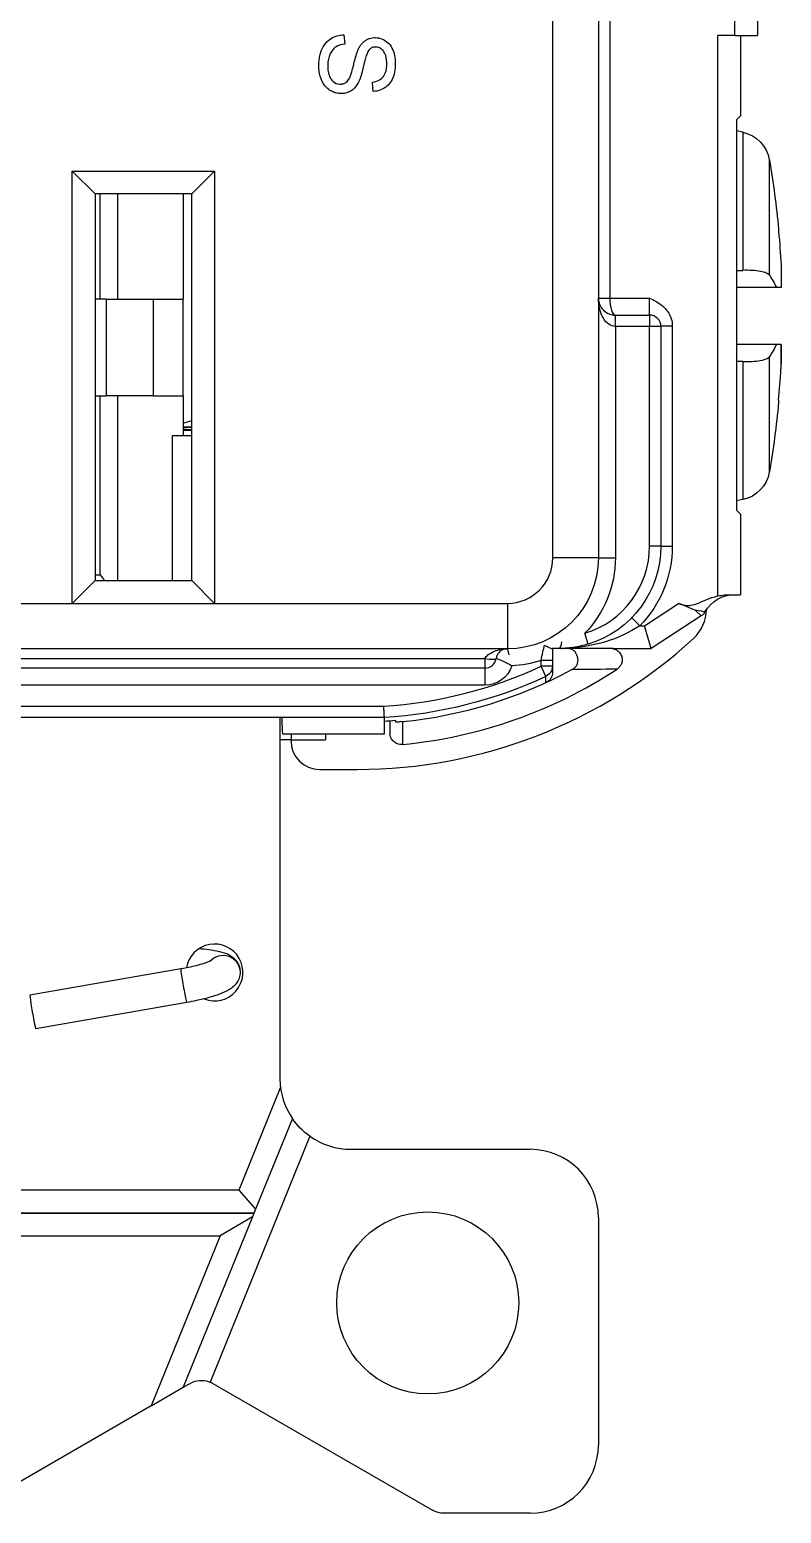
# Model space of a CAD drawing. Header units: inches. Extents: x -8 to 28.4, y -30 to 31.2.
# Drawn here: x 18.968 to 19.629, y 19.829 to 21.133 of the extents above; entities that cross this region are included whole.
import ezdxf

# ---------------------------------------------------------------- set-up
doc = ezdxf.new("R2010")
doc.units = ezdxf.units.IN
doc.header["$MEASUREMENT"] = 0
doc.layers.add('GEOMETRY', color=7, linetype='Continuous')
doc.layers.add('PSYMS', color=7, linetype='Continuous')

# ---------------------------------------------------------------- blocks, each defined once
blk = doc.blocks.new('GFRST15W')
at = {"layer": 'GEOMETRY'}
for p, q in [((1.485, 0.84), (1.485, 3.28)), ((1.485, 0.84), (1.485, 3.28)), ((1.525, 3.28), (1.525, 0.84)), ((1.525, 3.28), (1.525, 0.84)), ((1.535, 2.806), (1.535, 1.0684)), ((1.535, 2.806), (1.535, 1.0684)), ((1.645, 1.2993), (1.645, 1.3546)), ((1.645, 1.2993), (1.645, 1.3546)), ((1.665, 1.3546), (1.665, 1.2993)), ((1.665, 1.3546), (1.665, 1.2993)), ((1.3013, 1.2999), (1.302, 1.2917)), ((1.3013, 1.2999), (1.302, 1.2917)), ((1.645, 1.2993), (1.63, 1.2993)), ((1.63, 0.8065), (1.63, 1.2993)), ((1.645, 1.2993), (1.63, 1.2993)), ((1.63, 0.8065), (1.63, 1.2993)), ((1.645, 1.2993), (1.665, 1.2993)), ((1.645, 1.2993), (1.665, 1.2993)), ((1.65, 1.2993), (1.65, 1.2286)), ((1.65, 1.2993), (1.65, 1.2286)), ((1.3271, 1.2501), (1.3265, 1.2583)), ((1.3271, 1.2501), (1.3265, 1.2583)), ((1.6464, 1.225), (1.65, 1.2286)), ((1.6464, 1.225), (1.65, 1.2286)), ((1.6464, 1.225), (1.6464, 0.8818)), ((1.6464, 1.225), (1.6464, 0.8818)), ((1.652, 1.2142), (1.6464, 1.2153)), ((1.652, 1.2142), (1.652, 1.0927)), ((1.6753, 1.0885), (1.6753, 1.1899)), ((1.0825, 1.16), (1.0625, 1.18)), ((1.0625, 1.18), (1.1875, 1.18)), ((1.0625, 0.8), (1.0625, 1.18)), ((1.0825, 1.16), (1.0625, 1.18)), ((1.0625, 1.18), (1.1875, 1.18)), ((1.0625, 0.8), (1.0625, 1.18)), ((1.1675, 1.16), (1.1875, 1.18)), ((1.1675, 1.16), (1.1875, 1.18)), ((1.1875, 1.18), (1.1875, 1.0625)), ((1.1875, 1.18), (1.1875, 0.8)), ((1.1675, 1.16), (1.0825, 1.16)), ((1.0825, 1.16), (1.0825, 0.82)), ((1.1675, 1.16), (1.0825, 1.16)), ((1.0825, 1.16), (1.0825, 0.82)), ((1.0869, 1.0675), (1.0869, 1.16)), ((1.1022, 1.16), (1.1022, 1.0675)), ((1.16, 1.16), (1.16, 1.0675)), ((1.1675, 1.0425), (1.1675, 1.16)), ((1.1675, 0.82), (1.1675, 1.16)), ((1.6834, 1.1288), (1.6834, 1.1268)), ((1.6857, 1.0777), (1.6815, 1.0777)), ((1.6857, 1.0777), (1.6857, 1.0777)), ((1.0922, 1.0675), (1.0825, 1.0675)), ((1.0922, 1.0675), (1.0922, 0.9825)), ((1.0922, 1.0675), (1.1336, 1.0675)), ((1.1336, 1.0675), (1.1336, 0.9825)), ((1.1336, 1.0675), (1.16, 1.0675)), ((1.16, 0.9825), (1.16, 1.0675)), ((1.525, 1.0684), (1.535, 1.0684)), ((1.525, 1.0684), (1.535, 1.0684)), ((1.535, 1.0684), (1.57, 1.0684)), ((1.535, 1.0684), (1.57, 1.0684)), ((1.57, 1.0534), (1.57, 1.0684)), ((1.57, 1.0534), (1.57, 1.0684)), ((1.572, 1.0629), (1.572, 1.0629)), ((1.54, 1.0434), (1.54, 1.0534)), ((1.54, 1.0534), (1.57, 1.0534)), ((1.54, 1.0434), (1.54, 1.0534)), ((1.54, 1.0534), (1.57, 1.0534)), ((1.57, 1.0534), (1.57, 1.0434)), ((1.57, 1.0534), (1.57, 1.0434)), ((1.58, 1.0439), (1.59, 1.0439)), ((1.58, 1.0439), (1.58, 1.0434)), ((1.58, 1.0439), (1.59, 1.0439)), ((1.58, 1.0439), (1.58, 1.0434)), ((1.59, 1.0439), (1.59, 0.8503)), ((1.59, 1.0439), (1.59, 0.8503)), ((1.54, 1.0434), (1.54, 0.84)), ((1.57, 1.0434), (1.54, 1.0434)), ((1.54, 1.0434), (1.54, 0.84)), ((1.57, 1.0434), (1.54, 1.0434)), ((1.58, 1.0434), (1.57, 1.0434)), ((1.57, 0.8503), (1.57, 1.0434)), ((1.58, 1.0434), (1.57, 1.0434)), ((1.57, 0.8503), (1.57, 1.0434)), ((1.58, 1.0434), (1.58, 0.8503)), ((1.58, 1.0434), (1.58, 0.8503)), ((1.6815, 1.0277), (1.6857, 1.0277)), ((1.652, 1.0126), (1.652, 0.8912)), ((1.6753, 0.9154), (1.6753, 1.0168)), ((1.6855, 1.0076), (1.6855, 1.0076)), ((1.0825, 0.9825), (1.0922, 0.9825)), ((1.0869, 0.825), (1.0869, 0.9825)), ((1.1336, 0.9825), (1.0922, 0.9825)), ((1.1022, 0.9825), (1.1022, 0.82)), ((1.1336, 0.9825), (1.16, 0.9825)), ((1.16, 0.9825), (1.16, 0.9475)), ((1.6834, 0.9785), (1.6834, 0.9765)), ((1.16, 0.9583), (1.1675, 0.9606)), ((1.1675, 0.9548), (1.16, 0.9548)), ((1.16, 0.9548), (1.1675, 0.9548)), ((1.1632, 0.9528), (1.16, 0.953)), ((1.16, 0.9528), (1.1675, 0.9528)), ((1.16, 0.9522), (1.1675, 0.9518)), ((1.1505, 0.82), (1.1505, 0.9475)), ((1.1505, 0.9475), (1.1675, 0.9475)), ((1.1505, 0.82), (1.1505, 0.9475)), ((1.1505, 0.9475), (1.1675, 0.9475)), ((1.1675, 0.82), (1.1675, 0.9475)), ((1.1875, 0.9275), (1.1875, 0.8)), ((1.652, 0.8912), (1.6464, 0.89)), ((1.65, 0.8783), (1.6464, 0.8818)), ((1.65, 0.8783), (1.6464, 0.8818)), ((1.65, 0.8783), (1.65, 0.8076)), ((1.65, 0.8783), (1.65, 0.8076)), ((1.58, 0.8503), (1.57, 0.8503)), ((1.58, 0.8503), (1.57, 0.8503)), ((1.58, 0.8503), (1.59, 0.8503)), ((1.58, 0.8503), (1.59, 0.8503)), ((1.525, 0.84), (1.485, 0.84)), ((1.525, 0.84), (1.485, 0.84)), ((1.525, 0.84), (1.54, 0.84)), ((1.525, 0.84), (1.54, 0.84)), ((1.0825, 0.825), (1.0869, 0.825)), ((1.0625, 0.8), (1.0825, 0.82)), ((1.0625, 0.8), (1.0825, 0.82)), ((1.0825, 0.82), (1.1675, 0.82)), ((1.0825, 0.82), (1.1675, 0.82)), ((1.1875, 0.8), (1.1675, 0.82)), ((1.1875, 0.8), (1.1675, 0.82)), ((0.305, 0.8), (1.0625, 0.8)), ((0.305, 0.8), (1.0625, 0.8)), ((1.0625, 0.8), (1.1875, 0.8)), ((1.0625, 0.8), (1.1875, 0.8)), ((1.1875, 0.8), (1.445, 0.8)), ((1.1875, 0.8), (1.445, 0.8)), ((1.445, 0.8), (1.445, 0.76)), ((1.445, 0.8), (1.445, 0.76)), ((1.5654, 0.7803), (1.5955, 0.7999)), ((1.5654, 0.7803), (1.5955, 0.7999)), ((1.6412, 0.8076), (1.65, 0.8076)), ((1.6412, 0.8076), (1.65, 0.8076)), ((1.5543, 0.7873), (1.5614, 0.7803)), ((1.5543, 0.7873), (1.5614, 0.7803)), ((1.6155, 0.789), (1.5714, 0.7603)), ((1.6155, 0.789), (1.5714, 0.7603)), ((1.61, 0.7939), (1.6155, 0.789)), ((1.61, 0.7939), (1.6155, 0.789)), ((1.5159, 0.7641), (1.513, 0.7737)), ((1.5159, 0.7641), (1.513, 0.7737)), ((1.5614, 0.7803), (1.5654, 0.7803)), ((1.5614, 0.7803), (1.5654, 0.7803)), ((1.5714, 0.7603), (1.5654, 0.7803)), ((1.5714, 0.7603), (1.5654, 0.7803)), ((1.445, 0.76), (0.305, 0.76)), ((1.445, 0.76), (0.305, 0.76)), ((1.4846, 0.7603), (1.4846, 0.7497)), ((1.4846, 0.7603), (1.4846, 0.7497)), ((1.4983, 0.7603), (1.4925, 0.7603)), ((1.4983, 0.7603), (1.4925, 0.7603)), ((1.4947, 0.7604), (1.4949, 0.7604)), ((1.4983, 0.7603), (1.4983, 0.7605)), ((1.4983, 0.7603), (1.4983, 0.7605)), ((1.5381, 0.7603), (1.4983, 0.7603)), ((1.5381, 0.7603), (1.4983, 0.7603)), ((1.5381, 0.7603), (1.5714, 0.7603)), ((1.5381, 0.7603), (1.5714, 0.7603)), ((1.5714, 0.7603), (1.5714, 0.7603)), ((1.5714, 0.7603), (1.5714, 0.7603)), ((0.3248, 0.7515), (1.4252, 0.7515)), ((0.3248, 0.7515), (1.4252, 0.7515)), ((1.4252, 0.7515), (1.4252, 0.743)), ((1.4252, 0.7515), (1.4252, 0.743)), ((1.4846, 0.7497), (1.4746, 0.7497)), ((1.4746, 0.7448), (1.4746, 0.7497)), ((1.4846, 0.7497), (1.4746, 0.7497)), ((1.4746, 0.7448), (1.4746, 0.7497)), ((1.4846, 0.7448), (1.4746, 0.7448)), ((1.4789, 0.7358), (1.4746, 0.7448)), ((1.4846, 0.7448), (1.4746, 0.7448)), ((1.4789, 0.7358), (1.4746, 0.7448)), ((1.4846, 0.7497), (1.4846, 0.7448)), ((1.4846, 0.7497), (1.4846, 0.7448)), ((1.4252, 0.743), (0.3248, 0.743)), ((1.4252, 0.743), (0.3248, 0.743)), ((1.4252, 0.743), (1.4252, 0.728)), ((1.4252, 0.743), (1.4252, 0.728)), ((1.4252, 0.728), (0.3248, 0.728)), ((1.4252, 0.728), (0.3248, 0.728)), ((0.4137, 0.7096), (1.336, 0.7096)), ((0.4137, 0.7096), (1.336, 0.7096)), ((1.3366, 0.6996), (0.4137, 0.6996)), ((1.3366, 0.6996), (0.4137, 0.6996)), ((1.245, 0.6996), (1.245, 0.3825)), ((1.3366, 0.6996), (1.3366, 0.685)), ((1.3366, 0.6996), (1.3366, 0.685)), ((1.3418, 0.6966), (1.3418, 0.6859)), ((1.3466, 0.697), (1.3466, 0.6958)), ((1.3466, 0.697), (1.3466, 0.6958)), ((1.3528, 0.696), (1.3528, 0.696)), ((1.2549, 0.68), (1.245, 0.68)), ((1.3366, 0.685), (1.2477, 0.685)), ((1.3366, 0.685), (1.2477, 0.685)), ((1.2548, 0.679), (1.2548, 0.68)), ((1.2549, 0.685), (1.2549, 0.68)), ((1.2549, 0.68), (1.285, 0.68)), ((1.285, 0.685), (1.285, 0.68)), ((1.2798, 0.654), (1.313, 0.654)), ((1.158, 0.4786), (1.0253, 0.4555)), ((1.1631, 0.449), (1.0304, 0.426)), ((1.2455, 0.3745), (1.2088, 0.284)), ((1.256, 0.3471), (1.2236, 0.2673)), ((1.2713, 0.3316), (1.1836, 0.1154)), ((1.3075, 0.32), (1.465, 0.32)), ((1.2088, 0.284), (0.5412, 0.284)), ((1.2088, 0.284), (1.2236, 0.2673)), ((1.2223, 0.264), (0.5277, 0.264)), ((0.5277, 0.264), (1.2223, 0.264)), ((1.2236, 0.2673), (1.2209, 0.2607)), ((1.2209, 0.2607), (1.1601, 0.1108)), ((1.2209, 0.2607), (1.1926, 0.244)), ((1.525, 0.26), (1.525, 0.06)), ((0.5574, 0.244), (1.1926, 0.244)), ((1.1926, 0.244), (1.1319, 0.0945)), ((1.1319, 0.0945), (1.1601, 0.1108)), ((1.1601, 0.1108), (1.166, 0.1142)), ((1.186, 0.1142), (1.3792, 0.0027)), ((1.1319, 0.0945), (0.9682, 0)), ((1.465, 0), (1.3892, 0))]:
    blk.add_line(p, q, dxfattribs=at)
blk.add_circle((1.375, 0.185), 0.08, dxfattribs=at)
at = {"layer": 'GEOMETRY', "extrusion": (0, 0, -1)}
for centre, radius, start, end in [((-1.6457, 1.1848), 0.03, 102, 170.2707), ((-0.875, 1.0527), 0.812, 170.2707, 174.6183), ((-0.875, 1.0527), 0.812, 185.3817, 189.7293), ((-1.6457, 0.9205), 0.03, 189.7293, 258), ((-1.49, 0.8503), 0.09, 180, 253.2735), ((-1.49, 0.8503), 0.09, 180, 253.2735), ((-1.49, 0.8503), 0.1, 180, 224.4395), ((-1.49, 0.8503), 0.1, 180, 224.4395), ((-1.445, 0.84), 0.08, 180, 270), ((-1.445, 0.84), 0.08, 180, 270), ((-1.445, 0.84), 0.095, 180, 224.2711), ((-1.445, 0.84), 0.095, 180, 224.2711), ((-1.6447, 0.7776), 0.03, 29.7673, 90), ((-1.6447, 0.7776), 0.03, 29.7673, 90), ((-1.61, 0.7974), 0.01, 209.7673, 236.878), ((-1.61, 0.7974), 0.01, 209.7673, 236.878), ((-1.4925, 0.7503), 0.01, 88.5853, 90.0382), ((-1.4925, 0.7503), 0.01, 88.5853, 90.0382), ((-1.4252, 0.753), 0.025, 198.4654, 270), ((-1.4252, 0.753), 0.025, 198.4654, 270), ((-1.445, 0.84), 0.095, 251.8142, 267.6236), ((-1.445, 0.84), 0.095, 251.8142, 267.6236), ((-1.4746, 0.7448), 0.01, 180.0034, 244.9702), ((-1.4746, 0.7448), 0.01, 180.0034, 244.9702), ((-1.313, 1.091), 0.3921, 244.9702, 266.5461), ((-1.313, 1.091), 0.3921, 244.9702, 266.5461), ((-1.313, 1.091), 0.3955, 265.1287, 266.5758), ((-1.313, 1.091), 0.3955, 265.1287, 266.5758), ((-1.3075, 0.3825), 0.0625, 305.4179, 325.4927), ((-1.176, 0.0969), 0.02, 60, 112.1835), ((-1.176, 0.0969), 0.02, 112.1835, 120), ((-1.3892, 0.02), 0.02, 270, 300)]:
    blk.add_arc(centre, radius, start, end, dxfattribs=at)
at = {"layer": 'GEOMETRY'}
for centre, radius, start, end in [((1.57, 1.0434), 0.01, 0, 90), ((1.57, 1.0434), 0.01, 0, 90), ((1.49, 0.8503), 0.08, 286.7265, 0), ((1.49, 0.8503), 0.08, 286.7265, 0), ((1.445, 0.84), 0.04, 270, 0), ((1.445, 0.84), 0.04, 270, 0), ((1.585, 0.795), 0.035, 312.5798, 359.27), ((1.313, 1.091), 0.437, 270, 312.5798), ((1.313, 1.091), 0.3821, 273.454, 295.0298), ((1.313, 1.091), 0.3821, 273.454, 295.0298), ((1.4252, 0.753), 0.01, 270, 351.3731), ((1.4252, 0.753), 0.01, 270, 351.3731), ((1.313, 1.091), 0.417, 275.4692, 303.2131), ((1.313, 1.091), 0.397, 275.754, 298.3737), ((1.313, 1.091), 0.397, 275.7527, 275.754), ((1.313, 1.091), 0.397, 275.7527, 275.754), ((1.2798, 0.679), 0.025, 180, 270), ((1.1875, 0.4755), 0.025, 248.5552, 170.8708), ((1.3075, 0.3825), 0.0625, 180, 187.3918), ((1.3075, 0.3825), 0.0625, 187.3918, 214.5073), ((1.3075, 0.3825), 0.0625, 234.5821, 270), ((1.465, 0.26), 0.06, 0, 90), ((1.465, 0.06), 0.06, 270, 0)]:
    blk.add_arc(centre, radius, start, end, dxfattribs=at)
at = {"layer": 'GEOMETRY', "extrusion": (0, 0, -1)}
for centre, major_axis, ratio, start_param, end_param in [((0.8769, 1.0521), (-0.2226, -0.7803), 0.997983, 4.342782, 4.378705), ((0.8744, 1.0692), (0.8111, 0.03), 0.706864, 0.0026, 0.0376), ((-5.2045, 1.0927), (-31.9396, 0.0032), 0.000459, 4.495091, 4.496214), ((-5.2048, 1.0127), (31.9414, 0.0032), 0.000459, 4.928564, 4.929686), ((0.8744, 1.0369), (0.811, -0.0316), 0.739718, 6.246035, 6.281916), ((1.49, 0.7703), (0, -0.01), 0.285521, 5.128771, 6.283185), ((1.49, 0.7703), (0, -0.01), 0.285521, 5.128771, 6.283185), ((1.4983, 0.7506), (-0.00083, 0.00997), 0.495153, 0, 0.167237), ((1.4983, 0.7506), (-0.00083, 0.00997), 0.495153, 0, 0.167237), ((1.2477, 0.705), (0, -0.02), 0.034921, 0, 1.299647), ((1.2477, 0.705), (0, -0.02), 0.034921, 0, 1.299647), ((1.195, 0.4758), (0.015, 0), 0.984808, 3.841026, 6.283185)]:
    blk.add_ellipse(centre, major_axis=major_axis, ratio=ratio, start_param=start_param, end_param=end_param, dxfattribs=at)
at = {"layer": 'GEOMETRY'}
for centre, major_axis, ratio, start_param, end_param in [((0.8744, 1.0361), (0.8111, -0.03), 0.706864, 0.0026, 0.0376), ((0.8769, 1.0532), (-0.2226, 0.7803), 0.997983, 4.342782, 4.376903), ((1.4252, 0.753), (0.00989, -0.0015), 0.14834, 4.734891, 6.283185), ((1.4252, 0.753), (0.00989, -0.0015), 0.14834, 4.734891, 6.283185), ((1.1605, 0.4638), (-0.0026, 0.0148), 0.030154, 0, 3.141593), ((1.0278, 0.4407), (-0.0026, 0.0148), 0.030154, 0, 3.141593)]:
    blk.add_ellipse(centre, major_axis=major_axis, ratio=ratio, start_param=start_param, end_param=end_param, dxfattribs=at)
for points, knots in [([(1.3265, 1.2583), (1.3286, 1.2585), (1.3323, 1.2596), (1.3363, 1.2628), (1.3382, 1.267), (1.3389, 1.2713), (1.339, 1.2752), (1.3387, 1.2786), (1.3379, 1.2826), (1.3359, 1.2862), (1.3332, 1.2882), (1.3309, 1.289), (1.3282, 1.2892), (1.3258, 1.2886), (1.3239, 1.2871), (1.3226, 1.2856), (1.3213, 1.2827), (1.3202, 1.2791), (1.3193, 1.2757), (1.3183, 1.2716), (1.3168, 1.2654), (1.3153, 1.2605), (1.3139, 1.2577), (1.3124, 1.255), (1.3102, 1.2523), (1.306, 1.2492), (1.301, 1.2479), (1.2954, 1.2483), (1.2915, 1.2495), (1.2877, 1.2518), (1.2835, 1.2558), (1.2806, 1.2617), (1.2793, 1.2684), (1.2792, 1.2741), (1.2797, 1.2792), (1.2809, 1.2852), (1.2838, 1.2913), (1.2874, 1.2949), (1.2896, 1.2963)], [0, 0, 0, 0, 0.03125, 0.0625, 0.09375, 0.109375, 0.125, 0.140625, 0.15625, 0.1875, 0.21875, 0.234375, 0.25, 0.28125, 0.296875, 0.3125, 0.328125, 0.34375, 0.351562, 0.359375, 0.375, 0.40625, 0.421875, 0.4375, 0.46875, 0.5, 0.5625, 0.59375, 0.625, 0.65625, 0.6875, 0.75, 0.78125, 0.8125, 0.84375, 0.875, 0.9375, 1, 1, 1, 1]), ([(1.3265, 1.2583), (1.3286, 1.2585), (1.3323, 1.2596), (1.3363, 1.2628), (1.3382, 1.267), (1.3389, 1.2713), (1.339, 1.2752), (1.3387, 1.2786), (1.3379, 1.2826), (1.3359, 1.2862), (1.3332, 1.2882), (1.3309, 1.289), (1.3282, 1.2892), (1.3258, 1.2886), (1.3239, 1.2871), (1.3226, 1.2856), (1.3213, 1.2827), (1.3202, 1.2791), (1.3193, 1.2757), (1.3183, 1.2716), (1.3168, 1.2654), (1.3153, 1.2605), (1.3139, 1.2577), (1.3124, 1.255), (1.3102, 1.2523), (1.306, 1.2492), (1.301, 1.2479), (1.2954, 1.2483), (1.2915, 1.2495), (1.2877, 1.2518), (1.2835, 1.2558), (1.2806, 1.2617), (1.2793, 1.2684), (1.2792, 1.2741), (1.2797, 1.2792), (1.2809, 1.2852), (1.2838, 1.2913), (1.2874, 1.2949), (1.2896, 1.2963)], [0, 0, 0, 0, 0.03125, 0.0625, 0.09375, 0.109375, 0.125, 0.140625, 0.15625, 0.1875, 0.21875, 0.234375, 0.25, 0.28125, 0.296875, 0.3125, 0.328125, 0.34375, 0.351562, 0.359375, 0.375, 0.40625, 0.421875, 0.4375, 0.46875, 0.5, 0.5625, 0.59375, 0.625, 0.65625, 0.6875, 0.75, 0.78125, 0.8125, 0.84375, 0.875, 0.9375, 1, 1, 1, 1]), ([(1.302, 1.2917), (1.299, 1.2914), (1.2952, 1.2902), (1.2917, 1.2872), (1.2894, 1.2839), (1.2878, 1.2796), (1.287, 1.2749), (1.287, 1.2697), (1.2878, 1.2652), (1.2895, 1.2613), (1.2925, 1.2577), (1.2965, 1.2561), (1.3007, 1.2566), (1.3042, 1.2583), (1.3062, 1.2612), (1.3072, 1.264)], [0, 0, 0, 0, 0.125, 0.1875, 0.25, 0.3125, 0.375, 0.4375, 0.5, 0.5625, 0.625, 0.75, 0.8125, 0.875, 1, 1, 1, 1]), ([(1.302, 1.2917), (1.299, 1.2914), (1.2952, 1.2902), (1.2917, 1.2872), (1.2894, 1.2839), (1.2878, 1.2796), (1.287, 1.2749), (1.287, 1.2697), (1.2878, 1.2652), (1.2895, 1.2613), (1.2925, 1.2577), (1.2965, 1.2561), (1.3007, 1.2566), (1.3042, 1.2583), (1.3062, 1.2612), (1.3072, 1.264)], [0, 0, 0, 0, 0.125, 0.1875, 0.25, 0.3125, 0.375, 0.4375, 0.5, 0.5625, 0.625, 0.75, 0.8125, 0.875, 1, 1, 1, 1]), ([(1.3072, 1.264), (1.3075, 1.2648), (1.3082, 1.267), (1.3094, 1.2716), (1.3106, 1.2766), (1.3115, 1.2801), (1.3124, 1.283), (1.3133, 1.2855), (1.3141, 1.2875), (1.3152, 1.2895), (1.3167, 1.2917), (1.3187, 1.2938), (1.3218, 1.296), (1.3261, 1.2975), (1.332, 1.2974), (1.3374, 1.2952), (1.3421, 1.2912), (1.3451, 1.2852), (1.3466, 1.2782), (1.3465, 1.2702), (1.3451, 1.2634), (1.3423, 1.2576), (1.3382, 1.2535), (1.333, 1.2508), (1.3292, 1.2501), (1.3271, 1.2501)], [0, 0, 0, 0, 0.03125, 0.0625, 0.078125, 0.09375, 0.109375, 0.125, 0.140625, 0.15625, 0.1875, 0.21875, 0.25, 0.3125, 0.375, 0.4375, 0.5, 0.5625, 0.625, 0.6875, 0.75, 0.8125, 0.875, 0.9375, 1, 1, 1, 1]), ([(1.3072, 1.264), (1.3075, 1.2648), (1.3082, 1.267), (1.3094, 1.2716), (1.3106, 1.2766), (1.3115, 1.2801), (1.3124, 1.283), (1.3133, 1.2855), (1.3141, 1.2875), (1.3152, 1.2895), (1.3167, 1.2917), (1.3187, 1.2938), (1.3218, 1.296), (1.3261, 1.2975), (1.332, 1.2974), (1.3374, 1.2952), (1.3421, 1.2912), (1.3451, 1.2852), (1.3466, 1.2782), (1.3465, 1.2702), (1.3451, 1.2634), (1.3423, 1.2576), (1.3382, 1.2535), (1.333, 1.2508), (1.3292, 1.2501), (1.3271, 1.2501)], [0, 0, 0, 0, 0.03125, 0.0625, 0.078125, 0.09375, 0.109375, 0.125, 0.140625, 0.15625, 0.1875, 0.21875, 0.25, 0.3125, 0.375, 0.4375, 0.5, 0.5625, 0.625, 0.6875, 0.75, 0.8125, 0.875, 0.9375, 1, 1, 1, 1]), ([(1.6753, 1.0885), (1.6748, 1.0892), (1.6739, 1.0898), (1.6712, 1.091), (1.6695, 1.0915), (1.6652, 1.0922), (1.6627, 1.0925), (1.6574, 1.0928), (1.6548, 1.0928), (1.652, 1.0927)], [0.00000099, 0.00000099, 0.00000099, 0.00000099, 0.02221322, 0.02221322, 0.04549559, 0.04549559, 0.06937831, 0.06937831, 0.09113836, 0.09113836, 0.09113836, 0.09113836]), ([(1.6753, 1.0885), (1.6765, 1.0868), (1.6776, 1.085), (1.6787, 1.0832), (1.6797, 1.0814), (1.6806, 1.0795), (1.6815, 1.0777)], [0.0000002, 0.0000002, 0.0000002, 0.0000002, 0.4997995, 0.4997995, 0.4997995, 1, 1, 1, 1]), ([(1.525, 1.0684), (1.525, 1.0674), (1.5251, 1.0663), (1.5256, 1.0643), (1.5259, 1.0633), (1.527, 1.0608), (1.5279, 1.0593), (1.5294, 1.0578)], [0, 0, 0, 0, 0.01452418, 0.01452418, 0.02887248, 0.02887248, 0.05389287, 0.05389287, 0.05389287, 0.05389287]), ([(1.54, 1.0434), (1.5361, 1.0434), (1.5322, 1.0461), (1.5294, 1.0507), (1.5266, 1.0554), (1.525, 1.0619), (1.525, 1.0684)], [-1, -1, -1, -1, -0.5, -0.5, -0.5, 0, 0, 0, 0]), ([(1.525, 1.0684), (1.525, 1.0674), (1.5251, 1.0663), (1.5256, 1.0643), (1.5259, 1.0633), (1.527, 1.0608), (1.5279, 1.0593), (1.5294, 1.0578)], [0, 0, 0, 0, 0.01452418, 0.01452418, 0.02887248, 0.02887248, 0.05389287, 0.05389287, 0.05389287, 0.05389287]), ([(1.54, 1.0434), (1.5361, 1.0434), (1.5322, 1.0461), (1.5294, 1.0507), (1.5266, 1.0554), (1.525, 1.0619), (1.525, 1.0684)], [-1, -1, -1, -1, -0.5, -0.5, -0.5, 0, 0, 0, 0]), ([(1.5294, 1.0578), (1.5294, 1.0578), (1.5294, 1.0578), (1.5294, 1.0578), (1.5316, 1.0556), (1.5344, 1.0542), (1.5374, 1.0536)], [-0.5000013, -0.5000013, -0.5000013, -0.5000013, -0.5, -0.5, -0.5, -0.1096097, -0.1096097, -0.1096097, -0.1096097]), ([(1.5294, 1.0578), (1.5294, 1.0578), (1.5294, 1.0578), (1.5294, 1.0578), (1.5316, 1.0556), (1.5344, 1.0542), (1.5374, 1.0536)], [-0.5000013, -0.5000013, -0.5000013, -0.5000013, -0.5, -0.5, -0.5, -0.1096097, -0.1096097, -0.1096097, -0.1096097]), ([(1.535, 1.0684), (1.535, 1.0645), (1.5355, 1.0606), (1.5365, 1.0578), (1.5374, 1.055), (1.5387, 1.0534), (1.54, 1.0534)], [-1, -1, -1, -1, -0.5, -0.5, -0.5, 0, 0, 0, 0]), ([(1.535, 1.0684), (1.535, 1.0645), (1.5355, 1.0606), (1.5365, 1.0578), (1.5374, 1.055), (1.5387, 1.0534), (1.54, 1.0534)], [-1, -1, -1, -1, -0.5, -0.5, -0.5, 0, 0, 0, 0]), ([(1.57, 1.0684), (1.5737, 1.0666), (1.5774, 1.0646), (1.5806, 1.0621), (1.5818, 1.0612), (1.5829, 1.0602), (1.5839, 1.0591), (1.5846, 1.0583), (1.5853, 1.0574), (1.5859, 1.0566), (1.5872, 1.0546), (1.5883, 1.0524), (1.589, 1.0502), (1.5897, 1.0482), (1.59, 1.046), (1.59, 1.0439)], [0, 0, 0, 0, 0.369288, 0.369288, 0.369288, 0.499995, 0.499995, 0.499995, 0.597387, 0.597387, 0.597387, 0.810849, 0.810849, 0.810849, 1, 1, 1, 1]), ([(1.57, 1.0684), (1.5737, 1.0666), (1.5774, 1.0646), (1.5806, 1.0621), (1.5818, 1.0612), (1.5829, 1.0602), (1.5839, 1.0591), (1.5846, 1.0583), (1.5853, 1.0574), (1.5859, 1.0566), (1.5872, 1.0546), (1.5883, 1.0524), (1.589, 1.0502), (1.5897, 1.0482), (1.59, 1.046), (1.59, 1.0439)], [0, 0, 0, 0, 0.369288, 0.369288, 0.369288, 0.499995, 0.499995, 0.499995, 0.597387, 0.597387, 0.597387, 0.810849, 0.810849, 0.810849, 1, 1, 1, 1]), ([(1.6815, 1.0276), (1.6806, 1.0258), (1.6797, 1.0239), (1.6787, 1.0221), (1.6776, 1.0203), (1.6765, 1.0186), (1.6753, 1.0168)], [0, 0, 0, 0, 0.4998004, 0.4998004, 0.4998004, 0.9999998, 0.9999998, 0.9999998, 0.9999998]), ([(1.652, 1.0126), (1.6547, 1.0126), (1.6574, 1.0126), (1.6627, 1.0128), (1.6652, 1.0131), (1.6695, 1.0139), (1.6712, 1.0144), (1.6739, 1.0155), (1.6748, 1.0161), (1.6753, 1.0168)], [0.00006182, 0.00006182, 0.00006182, 0.00006182, 0.02176205, 0.02176205, 0.04556629, 0.04556629, 0.06892662, 0.06892662, 0.09120464, 0.09120464, 0.09120464, 0.09120464]), ([(1.5955, 0.7999), (1.5965, 0.7995), (1.5975, 0.7992), (1.5996, 0.7986), (1.6006, 0.7984), (1.6031, 0.798), (1.6046, 0.7981), (1.6083, 0.7986), (1.6106, 0.7993), (1.6152, 0.8012), (1.6176, 0.8023), (1.6231, 0.8045), (1.6264, 0.8056), (1.63, 0.8065)], [0.00000137, 0.00000137, 0.00000137, 0.00000137, 0.00807656, 0.00807656, 0.01617729, 0.01617729, 0.02751301, 0.02751301, 0.04481838, 0.04481838, 0.06111585, 0.06111585, 0.07877201, 0.07877201, 0.07877201, 0.07877201]), ([(1.5955, 0.7999), (1.5965, 0.7995), (1.5975, 0.7992), (1.5996, 0.7986), (1.6006, 0.7984), (1.6031, 0.798), (1.6046, 0.7981), (1.6083, 0.7986), (1.6106, 0.7993), (1.6152, 0.8012), (1.6176, 0.8023), (1.6231, 0.8045), (1.6264, 0.8056), (1.63, 0.8065)], [0.00000137, 0.00000137, 0.00000137, 0.00000137, 0.00807656, 0.00807656, 0.01617729, 0.01617729, 0.02751301, 0.02751301, 0.04481838, 0.04481838, 0.06111585, 0.06111585, 0.07877201, 0.07877201, 0.07877201, 0.07877201]), ([(1.63, 0.8065), (1.632, 0.8069), (1.634, 0.8072), (1.6378, 0.8075), (1.6396, 0.8076), (1.6412, 0.8076)], [-0.03044725, -0.03044725, -0.03044725, -0.03044725, -0.01492226, -0.01492226, 0, 0, 0, 0]), ([(1.63, 0.8065), (1.632, 0.8069), (1.634, 0.8072), (1.6378, 0.8075), (1.6396, 0.8076), (1.6412, 0.8076)], [-0.03044725, -0.03044725, -0.03044725, -0.03044725, -0.01492226, -0.01492226, 0, 0, 0, 0]), ([(1.5614, 0.7803), (1.5524, 0.7742), (1.542, 0.7695), (1.5313, 0.7662), (1.5206, 0.763), (1.5093, 0.7611), (1.4983, 0.7605)], [-1, -1, -1, -1, -0.5, -0.5, -0.5, 0, 0, 0, 0]), ([(1.5614, 0.7803), (1.5524, 0.7742), (1.542, 0.7695), (1.5313, 0.7662), (1.5206, 0.763), (1.5093, 0.7611), (1.4983, 0.7605)], [-1, -1, -1, -1, -0.5, -0.5, -0.5, 0, 0, 0, 0]), ([(1.4252, 0.7515), (1.4252, 0.7515), (1.4252, 0.7515), (1.4255, 0.7522), (1.4259, 0.7527), (1.4268, 0.7537), (1.4274, 0.7542), (1.429, 0.7555), (1.4305, 0.7564), (1.436, 0.759), (1.44, 0.76), (1.4449, 0.76), (1.445, 0.76), (1.445, 0.76)], [-0.00018146, -0.00018146, -0.00018146, -0.00018146, 0, 0, 0.00506557, 0.00506557, 0.01080327, 0.01080327, 0.02206059, 0.02206059, 0.04553832, 0.04553832, 0.04575526, 0.04575526, 0.04575526, 0.04575526]), ([(1.4252, 0.7515), (1.4252, 0.7515), (1.4252, 0.7515), (1.4255, 0.7522), (1.4259, 0.7527), (1.4268, 0.7537), (1.4274, 0.7542), (1.429, 0.7555), (1.4305, 0.7564), (1.436, 0.759), (1.44, 0.76), (1.4449, 0.76), (1.445, 0.76), (1.445, 0.76)], [-0.00018146, -0.00018146, -0.00018146, -0.00018146, 0, 0, 0.00506557, 0.00506557, 0.01080327, 0.01080327, 0.02206059, 0.02206059, 0.04553832, 0.04553832, 0.04575526, 0.04575526, 0.04575526, 0.04575526]), ([(1.445, 0.76), (1.445, 0.76), (1.445, 0.76), (1.4424, 0.76), (1.44, 0.759), (1.4373, 0.7564), (1.4366, 0.7555), (1.4359, 0.7542), (1.4357, 0.7537), (1.4354, 0.7527), (1.4352, 0.7522), (1.4351, 0.7515), (1.4351, 0.7515), (1.4351, 0.7515)], [-0.00038322, -0.00038322, -0.00038322, -0.00038322, 0, 0, 0.04147346, 0.04147346, 0.06135954, 0.06135954, 0.0714952, 0.0714952, 0.08044353, 0.08044353, 0.08076407, 0.08076407, 0.08076407, 0.08076407]), ([(1.445, 0.76), (1.445, 0.76), (1.445, 0.76), (1.4424, 0.76), (1.44, 0.759), (1.4373, 0.7564), (1.4366, 0.7555), (1.4359, 0.7542), (1.4357, 0.7537), (1.4354, 0.7527), (1.4352, 0.7522), (1.4351, 0.7515), (1.4351, 0.7515), (1.4351, 0.7515)], [-0.00038322, -0.00038322, -0.00038322, -0.00038322, 0, 0, 0.04147346, 0.04147346, 0.06135954, 0.06135954, 0.0714952, 0.0714952, 0.08044353, 0.08044353, 0.08076407, 0.08076407, 0.08076407, 0.08076407]), ([(1.445, 0.76), (1.445, 0.76), (1.4455, 0.7579), (1.4462, 0.7551), (1.4463, 0.7549), (1.4463, 0.7548), (1.4463, 0.7547)], [-1, -1, -1, -1, -0.5, -0.5, -0.5, -0.4785224, -0.4785224, -0.4785224, -0.4785224]), ([(1.445, 0.76), (1.445, 0.76), (1.4455, 0.7579), (1.4462, 0.7551), (1.4463, 0.7549), (1.4463, 0.7548), (1.4463, 0.7547)], [-1, -1, -1, -1, -0.5, -0.5, -0.5, -0.4785224, -0.4785224, -0.4785224, -0.4785224]), ([(1.4777, 0.7632), (1.4777, 0.7632), (1.4777, 0.7632), (1.4778, 0.7632), (1.4782, 0.763), (1.479, 0.7625), (1.4793, 0.7624), (1.4804, 0.7619), (1.481, 0.7615), (1.4822, 0.761), (1.4827, 0.7608), (1.4836, 0.7604), (1.484, 0.7603), (1.4843, 0.7603)], [-0.000136141, -0.000136141, -0.000136141, -0.000136141, 0, 0, 0.000935512, 0.000935512, 0.001563304, 0.001563304, 0.002909888, 0.002909888, 0.0041436, 0.0041436, 0.005411954, 0.005411954, 0.005411954, 0.005411954]), ([(1.4777, 0.7632), (1.4777, 0.7632), (1.4777, 0.7632), (1.4778, 0.7632), (1.4782, 0.763), (1.479, 0.7625), (1.4793, 0.7624), (1.4804, 0.7619), (1.481, 0.7615), (1.4822, 0.761), (1.4827, 0.7608), (1.4836, 0.7604), (1.484, 0.7603), (1.4843, 0.7603)], [-0.000136141, -0.000136141, -0.000136141, -0.000136141, 0, 0, 0.000935512, 0.000935512, 0.001563304, 0.001563304, 0.002909888, 0.002909888, 0.0041436, 0.0041436, 0.005411954, 0.005411954, 0.005411954, 0.005411954]), ([(1.49, 0.7603), (1.4882, 0.7603), (1.4864, 0.7603), (1.4846, 0.7603), (1.4845, 0.7603), (1.4844, 0.7603), (1.4843, 0.7603)], [0, 0, 0, 0, 0.9352461, 0.9352461, 0.9352461, 0.9995409, 0.9995409, 0.9995409, 0.9995409]), ([(1.49, 0.7603), (1.4882, 0.7603), (1.4864, 0.7603), (1.4846, 0.7603), (1.4845, 0.7603), (1.4844, 0.7603), (1.4843, 0.7603)], [0, 0, 0, 0, 0.9352461, 0.9352461, 0.9352461, 0.9995409, 0.9995409, 0.9995409, 0.9995409]), ([(1.5159, 0.7641), (1.5145, 0.7637), (1.5122, 0.763), (1.509, 0.7623), (1.5052, 0.7615), (1.503, 0.7612), (1.5024, 0.7612), (1.4982, 0.7606), (1.4941, 0.7603), (1.49, 0.7603)], [-1, -1, -1, -1, -0.75, -0.75, -0.75, -0.5, -0.5, -0.5, 0, 0, 0, 0]), ([(1.5159, 0.7641), (1.5145, 0.7637), (1.5122, 0.763), (1.509, 0.7623), (1.5052, 0.7615), (1.503, 0.7612), (1.5024, 0.7612), (1.4982, 0.7606), (1.4941, 0.7603), (1.49, 0.7603)], [-1, -1, -1, -1, -0.75, -0.75, -0.75, -0.5, -0.5, -0.5, 0, 0, 0, 0]), ([(1.4928, 0.7603), (1.4927, 0.7603), (1.4927, 0.7603), (1.4927, 0.7603), (1.4926, 0.7603), (1.4926, 0.7603), (1.4925, 0.7603), (1.4925, 0.7603), (1.4925, 0.7603), (1.4925, 0.7603)], [-0.1592809, -0.1592809, -0.1592809, -0.1592809, -0.125, -0.125, -0.125, -0.0625, -0.0625, -0.0625, 0, 0, 0, 0]), ([(1.4928, 0.7603), (1.4927, 0.7603), (1.4927, 0.7603), (1.4927, 0.7603), (1.4926, 0.7603), (1.4926, 0.7603), (1.4925, 0.7603), (1.4925, 0.7603), (1.4925, 0.7603), (1.4925, 0.7603)], [-0.1592809, -0.1592809, -0.1592809, -0.1592809, -0.125, -0.125, -0.125, -0.0625, -0.0625, -0.0625, 0, 0, 0, 0]), ([(1.5017, 0.7417), (1.5021, 0.7419), (1.5025, 0.7421), (1.5032, 0.7427), (1.5036, 0.743), (1.5045, 0.7437), (1.5051, 0.7443), (1.5062, 0.7458), (1.5065, 0.7465), (1.5071, 0.7483), (1.5071, 0.7493), (1.5071, 0.7509), (1.5069, 0.7519), (1.5064, 0.7539), (1.506, 0.7548), (1.5051, 0.7565), (1.5045, 0.7574), (1.5031, 0.7586), (1.5024, 0.7591), (1.5008, 0.7598), (1.5001, 0.76), (1.499, 0.7602), (1.4986, 0.7603), (1.4982, 0.7603)], [0.00000003, 0.00000003, 0.00000003, 0.00000003, 0.00347175, 0.00347175, 0.00737744, 0.00737744, 0.01170839, 0.01170839, 0.01489444, 0.01489444, 0.01952999, 0.01952999, 0.02384119, 0.02384119, 0.02766396, 0.02766396, 0.03186486, 0.03186486, 0.03442622, 0.03442622, 0.03648342, 0.03648342, 0.03756855, 0.03756855, 0.03756855, 0.03756855]), ([(1.5372, 0.7603), (1.5375, 0.7603), (1.5378, 0.7602), (1.5391, 0.7599), (1.54, 0.7596), (1.5419, 0.7585), (1.5429, 0.7577), (1.5445, 0.7557), (1.5451, 0.7546), (1.5459, 0.7522), (1.546, 0.751), (1.5458, 0.7485), (1.5455, 0.7473), (1.5446, 0.7453), (1.544, 0.7445), (1.5428, 0.7431), (1.5421, 0.7426), (1.5414, 0.7421)], [-0.06172933, -0.06172933, -0.06172933, -0.06172933, -0.05936729, -0.05936729, -0.05208182, -0.05208182, -0.04252709, -0.04252709, -0.03288867, -0.03288867, -0.02328543, -0.02328543, -0.01404502, -0.01404502, -0.00651685, -0.00651685, 0, 0, 0, 0]), ([(1.4351, 0.7515), (1.4351, 0.7515), (1.4371, 0.7509), (1.4398, 0.7498), (1.4425, 0.7487), (1.4457, 0.747), (1.4489, 0.7451)], [0, 0, 0, 0, 0.5, 0.5, 0.5, 1, 1, 1, 1]), ([(1.4351, 0.7515), (1.4351, 0.7515), (1.4371, 0.7509), (1.4398, 0.7498), (1.4425, 0.7487), (1.4457, 0.747), (1.4489, 0.7451)], [0, 0, 0, 0, 0.5, 0.5, 0.5, 1, 1, 1, 1]), ([(1.4846, 0.7394), (1.4846, 0.7384), (1.4845, 0.7375), (1.484, 0.7357), (1.4836, 0.7348), (1.4825, 0.7332), (1.4819, 0.7324), (1.4805, 0.7312), (1.4797, 0.7307), (1.4788, 0.7303)], [0, 0, 0, 0, 0.00710011, 0.00710011, 0.01450168, 0.01450168, 0.02190334, 0.02190334, 0.02900341, 0.02900341, 0.02900341, 0.02900341]), ([(1.4846, 0.7394), (1.4846, 0.7384), (1.4845, 0.7375), (1.484, 0.7357), (1.4836, 0.7348), (1.4825, 0.7332), (1.4819, 0.7324), (1.4805, 0.7312), (1.4797, 0.7307), (1.4788, 0.7303)], [0, 0, 0, 0, 0.00710011, 0.00710011, 0.01450168, 0.01450168, 0.02190334, 0.02190334, 0.02900341, 0.02900341, 0.02900341, 0.02900341]), ([(1.336, 0.7096), (1.3361, 0.7083), (1.3362, 0.707), (1.3363, 0.7046), (1.3364, 0.7035), (1.3365, 0.7016), (1.3365, 0.7009), (1.3366, 0.6999), (1.3366, 0.6997), (1.3366, 0.6996)], [0, 0, 0, 0, 0.25, 0.25, 0.5, 0.5, 0.75, 0.75, 1, 1, 1, 1]), ([(1.336, 0.7096), (1.3361, 0.7083), (1.3362, 0.707), (1.3363, 0.7046), (1.3364, 0.7035), (1.3365, 0.7016), (1.3365, 0.7009), (1.3366, 0.6999), (1.3366, 0.6997), (1.3366, 0.6996)], [0, 0, 0, 0, 0.25, 0.25, 0.5, 0.5, 0.75, 0.75, 1, 1, 1, 1]), ([(1.3466, 0.6958), (1.3469, 0.6958), (1.3472, 0.6958), (1.348, 0.6958), (1.3486, 0.6959), (1.3497, 0.6959), (1.3502, 0.696), (1.3507, 0.696)], [0.17154671, 0.17154671, 0.17154671, 0.17154671, 0.18866429, 0.18866429, 0.21397321, 0.21397321, 0.22682308, 0.22682308, 0.22682308, 0.22682308]), ([(1.3466, 0.6958), (1.3469, 0.6958), (1.3472, 0.6958), (1.348, 0.6958), (1.3486, 0.6959), (1.3497, 0.6959), (1.3502, 0.696), (1.3507, 0.696)], [0.17154671, 0.17154671, 0.17154671, 0.17154671, 0.18866429, 0.18866429, 0.21397321, 0.21397321, 0.22682308, 0.22682308, 0.22682308, 0.22682308]), ([(1.3528, 0.696), (1.3528, 0.6951), (1.3528, 0.6942), (1.3528, 0.6933), (1.3528, 0.6898), (1.3528, 0.6863), (1.3528, 0.6827), (1.3528, 0.6804), (1.3527, 0.6782), (1.3527, 0.6759)], [0, 0, 0, 0, 0.132152, 0.132152, 0.132152, 0.66076, 0.66076, 0.66076, 1, 1, 1, 1]), ([(1.3527, 0.6759), (1.352, 0.6758), (1.3513, 0.6758), (1.3498, 0.676), (1.349, 0.6762), (1.3471, 0.6769), (1.346, 0.6776), (1.3441, 0.6794), (1.3433, 0.6804), (1.3424, 0.6823), (1.3422, 0.683), (1.3419, 0.6845), (1.3418, 0.6852), (1.3418, 0.6859)], [-0.04257118, -0.04257118, -0.04257118, -0.04257118, -0.03704422, -0.03704422, -0.03110538, -0.03110538, -0.02128374, -0.02128374, -0.01143777, -0.01143777, -0.00551845, -0.00551845, 0, 0, 0, 0]), ([(1.1739, 0.4965), (1.1769, 0.4963), (1.1797, 0.496), (1.1858, 0.4952), (1.1889, 0.4947), (1.1947, 0.4933), (1.1973, 0.4926), (1.2015, 0.4903), (1.2028, 0.4895), (1.2049, 0.4877), (1.2057, 0.4869), (1.2075, 0.4846), (1.2087, 0.4827), (1.2098, 0.4789), (1.21, 0.4774), (1.21, 0.4758)], [5.088315, 5.088315, 5.088315, 5.088315, 5.340708, 5.340708, 5.654867, 5.654867, 5.969026, 5.969026, 6.088218, 6.088218, 6.145778, 6.145778, 6.233966, 6.233966, 6.283185, 6.283185, 6.283185, 6.283185]), ([(1.1847, 0.4859), (1.1847, 0.4859), (1.1847, 0.4859), (1.1847, 0.4859), (1.1845, 0.4858), (1.1838, 0.4855), (1.1831, 0.4852), (1.1812, 0.4844), (1.1798, 0.4839), (1.1762, 0.4827), (1.1739, 0.4821), (1.1687, 0.4807), (1.1658, 0.4801), (1.1612, 0.4791), (1.1596, 0.4788), (1.158, 0.4786)], [1.96889, 1.96889, 1.96889, 1.96889, 1.971512, 1.971512, 2.089349, 2.089349, 2.253026, 2.253026, 2.471681, 2.471681, 2.734634, 2.734634, 3.02181, 3.02181, 3.172202, 3.172202, 3.172202, 3.172202]), ([(1.21, 0.4758), (1.21, 0.474), (1.2097, 0.4723), (1.2087, 0.4691), (1.2079, 0.4678), (1.2062, 0.4652), (1.2052, 0.4641), (1.2027, 0.4619), (1.2014, 0.461), (1.1974, 0.4586), (1.1949, 0.4575), (1.1891, 0.4553), (1.1859, 0.4543), (1.1791, 0.4524), (1.1754, 0.4515), (1.1688, 0.4501), (1.166, 0.4495), (1.1631, 0.449)], [1.601406, 1.601406, 1.601406, 1.601406, 1.661377, 1.661377, 1.733319, 1.733319, 1.831209, 1.831209, 1.997398, 1.997398, 2.311557, 2.311557, 2.625716, 2.625716, 2.939876, 2.939876, 3.172202, 3.172202, 3.172202, 3.172202])]:
    blk.add_open_spline(points, degree=3, knots=knots, dxfattribs=at)
for points in [[(1.2896, 1.2963), (1.293, 1.2985), (1.2969, 1.2997), (1.3013, 1.2999)], [(1.2896, 1.2963), (1.293, 1.2985), (1.2969, 1.2997), (1.3013, 1.2999)], [(1.6464, 1.0925), (1.6483, 1.0926), (1.6501, 1.0926), (1.652, 1.0927)], [(1.5374, 1.0536), (1.5383, 1.0535), (1.5391, 1.0534), (1.54, 1.0534)], [(1.5374, 1.0536), (1.5383, 1.0535), (1.5391, 1.0534), (1.54, 1.0534)], [(1.652, 1.0126), (1.6501, 1.0127), (1.6483, 1.0127), (1.6464, 1.0128)], [(1.0869, 0.825), (1.0882, 0.8234), (1.0896, 0.8217), (1.091, 0.82)], [(1.61, 0.7939), (1.6056, 0.7958), (1.6005, 0.798), (1.5955, 0.7999)], [(1.61, 0.7939), (1.6056, 0.7958), (1.6005, 0.798), (1.5955, 0.7999)], [(1.6187, 0.7925), (1.6187, 0.7925), (1.6136, 0.7933), (1.61, 0.7939)], [(1.6187, 0.7925), (1.6187, 0.7925), (1.6136, 0.7933), (1.61, 0.7939)], [(1.4746, 0.7497), (1.4756, 0.7547), (1.4767, 0.7597), (1.4777, 0.7632)], [(1.4746, 0.7497), (1.4756, 0.7547), (1.4767, 0.7597), (1.4777, 0.7632)], [(1.4846, 0.7448), (1.4846, 0.743), (1.4846, 0.7412), (1.4846, 0.7394)], [(1.4846, 0.7448), (1.4846, 0.743), (1.4846, 0.7412), (1.4846, 0.7394)], [(1.4788, 0.7303), (1.4788, 0.7321), (1.4789, 0.7339), (1.4789, 0.7358)], [(1.4788, 0.7303), (1.4788, 0.7321), (1.4789, 0.7339), (1.4789, 0.7358)], [(1.5414, 0.7421), (1.529, 0.742), (1.5159, 0.7418), (1.5017, 0.7417)], [(1.3528, 0.696), (1.3521, 0.6959), (1.3514, 0.6959), (1.3507, 0.696)]]:
    blk.add_open_spline(points, degree=3, dxfattribs=at)

msp = doc.modelspace()

# ---------------------------------------------------------------- block references
at = {"layer": 'PSYMS'}
msp.add_blockref('GFRST15W', (17.9428, 19.829), dxfattribs=at)

doc.saveas('drawing.dxf')
